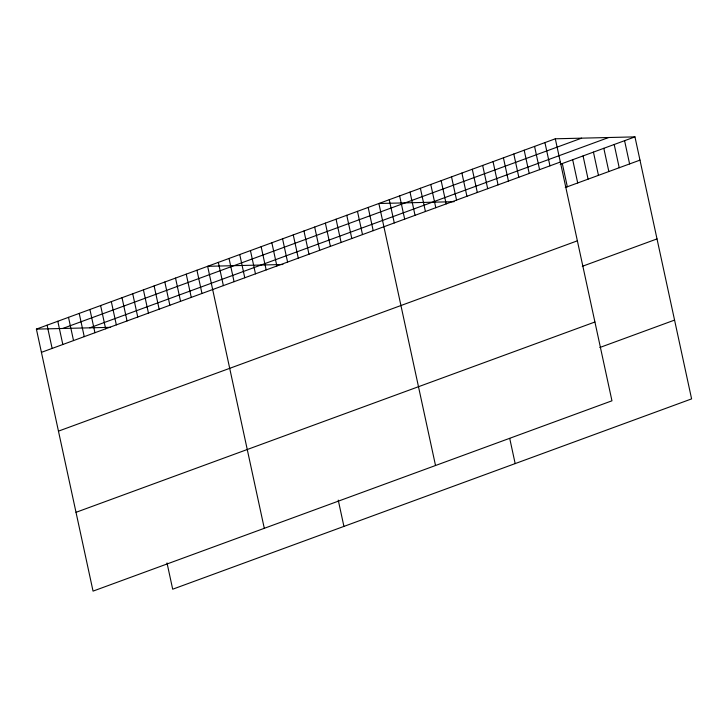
<?xml version="1.0" encoding="UTF-8"?>
<svg xmlns="http://www.w3.org/2000/svg" width="728" height="728" viewBox="0 0 728 728"><rect width="100%" height="100%" fill="white"/><g stroke="black" fill="none" stroke-linecap="round" stroke-linejoin="round"><path stroke-width="1.09" d="M555.309 138.793L611.957 400.8L93.047 591.118L36.4 329.111L555.309 138.793L634.952 136.882L691.6 398.889L172.691 589.207L167.012 562.944M62.681 328.483L581.59 138.165M89.762 327.837L608.672 137.51M41.423 352.352L560.342 162.035M560.232 164.291L634.952 136.882M565.256 187.524L639.976 160.124M58.458 431.14L577.377 240.822M582.291 266.321L657.011 238.911M76.012 512.321L594.922 322.004M599.845 347.502L674.565 320.093M454.145 201.692L378.879 203.503L435.526 465.511M282.901 264.501L207.644 266.311L264.291 528.31M36.4 329.111L110.565 327.336M624.579 140.686L629.602 163.927M614.195 144.499L619.219 167.731M603.821 148.303L608.845 171.544M593.438 152.107L598.462 175.348M583.064 155.919L588.087 179.152M572.681 159.723L577.704 182.956M562.307 163.527L567.33 186.768M544.935 142.597L549.959 165.838M534.561 146.41L539.585 169.642M524.178 150.214L529.201 173.446M513.804 154.018L518.827 177.259M503.421 157.821L508.444 181.063M493.047 161.634L498.07 184.867M482.664 165.438L487.687 188.679M472.29 169.242L477.313 192.483M461.907 173.055L466.93 196.287M509.727 438.429L515.169 463.599M451.533 176.858L456.556 200.091M441.15 180.662L446.173 203.904M430.776 184.466L435.799 207.708M420.393 188.279L425.416 211.511M410.019 192.083L415.042 215.324M399.636 195.887L404.668 219.128M389.262 199.7L394.285 222.932M368.177 207.425L373.2 230.667M357.475 211.357L362.499 234.589M346.774 215.279L351.797 238.511M336.072 219.201L341.095 242.442M325.371 223.132L330.394 246.364M314.669 227.054L319.692 250.296M303.967 230.976L308.99 254.218M293.266 234.907L298.289 258.14M282.564 238.829L287.587 262.071M338.247 500.136L343.925 526.399M271.853 242.752L276.877 265.993M261.152 246.683L266.175 269.915M250.45 250.605L255.473 273.846M239.749 254.527L244.772 277.768M229.047 258.458L234.07 281.691M218.345 262.38L223.369 285.622M196.942 270.234L201.965 293.466M186.241 274.156L191.264 297.397M175.53 278.087L180.562 301.319M164.828 282.009L169.852 305.241M154.127 285.931L159.15 309.173M143.425 289.862L148.448 313.095M132.724 293.784L137.747 317.026M122.022 297.707L127.045 320.948M111.32 301.638L116.343 324.87M100.619 305.56L105.642 328.801M89.917 309.482L94.94 332.723M79.206 313.413L84.239 336.645M68.505 317.335L73.528 340.577M57.803 321.257L62.826 344.499M47.102 325.189L52.125 348.421"/></g></svg>
